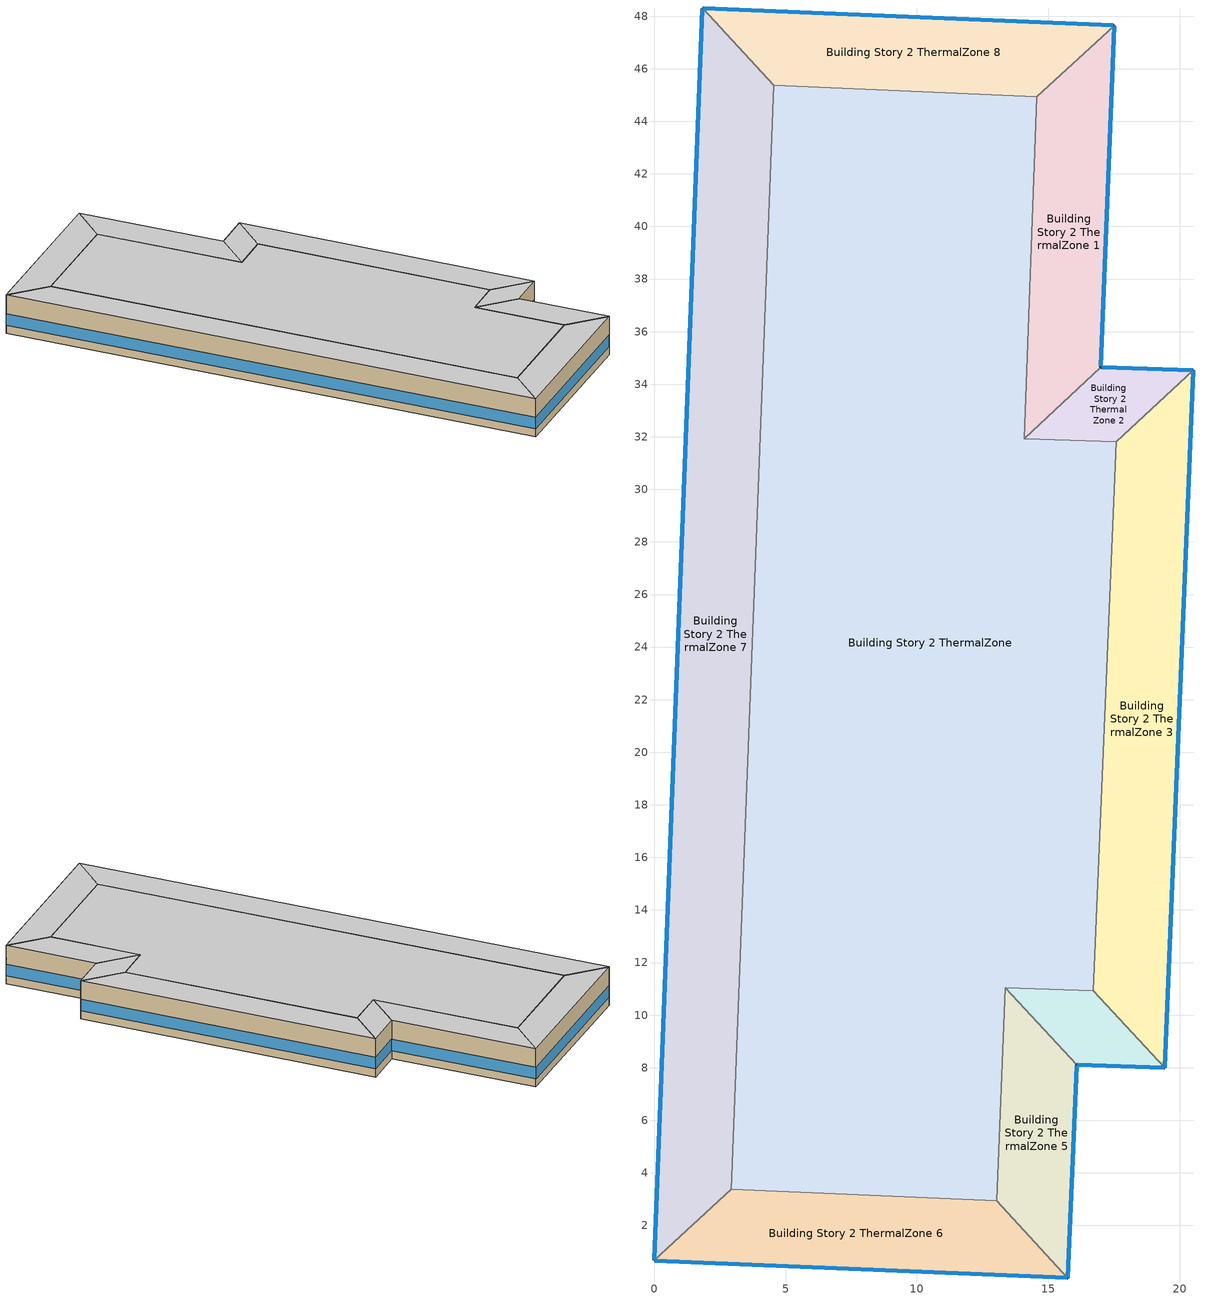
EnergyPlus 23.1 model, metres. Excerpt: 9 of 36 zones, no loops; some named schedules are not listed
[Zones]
Building Story 2 ThermalZone
 floor adiabatic (Typical Interior Ceiling): 14.56,44.93 14.07,31.92 17.59,31.82 16.71,10.93 13.36,11.04 13.03,2.94 2.94,3.38 4.55,45.37 z3.6
 wall adiabatic (Typical Interior Wall): 14.07,31.92 14.56,44.93 4.55,45.37 2.94,3.38 13.03,2.94 13.36,11.04 16.71,10.93 17.59,31.82 14.07,31.92 z3.6:7.2
 ceiling adiabatic (Typical Interior Floor): 4.55,45.37 2.94,3.38 13.03,2.94 13.36,11.04 16.71,10.93 17.59,31.82 14.07,31.92 14.56,44.93 z7.2
Building Story 2 ThermalZone 1
 floor adiabatic (Typical Interior Ceiling): 17.5,47.64 17,34.65 14.07,31.92 14.56,44.93 z3.6
 wall outside (Typical Insulated Steel Framed Exterior Wall R-20.41): 17,34.65 17.5,47.64 z3.6:7.2
 wall adiabatic (Typical Interior Wall): 17.5,47.64 14.56,44.93 14.07,31.92 17,34.65 z3.6:7.2
 window (U 0.48 SHGC 0.40 Dbl Ref-D Clr 6mm/13mm): 17,34.68 17.5,47.62 z4.36:5.45
 ceiling adiabatic (Typical Interior Floor): 14.56,44.93 14.07,31.92 17,34.65 17.5,47.64 z7.2
Building Story 2 ThermalZone 2
 floor adiabatic (Typical Interior Ceiling): 17,34.65 20.52,34.54 17.59,31.82 14.07,31.92 z3.6
 wall outside (Typical Insulated Steel Framed Exterior Wall R-20.41): 20.52,34.54 17,34.65 z3.6:7.2
 wall adiabatic (Typical Interior Wall): 17,34.65 14.07,31.92 17.59,31.82 20.52,34.54 z3.6:7.2
 window (U 0.48 SHGC 0.40 Dbl Ref-D Clr 6mm/13mm): 20.49,34.54 17.02,34.65 z4.36:5.46
 ceiling adiabatic (Typical Interior Floor): 14.07,31.92 17.59,31.82 20.52,34.54 17,34.65 z7.2
Building Story 2 ThermalZone 3
 floor adiabatic (Typical Interior Ceiling): 20.52,34.54 19.43,8 16.71,10.93 17.59,31.82 z3.6
 wall outside (Typical Insulated Steel Framed Exterior Wall R-20.41): 19.43,8 20.52,34.54 z3.6:7.2
 wall adiabatic (Typical Interior Wall): 20.52,34.54 17.59,31.82 16.71,10.93 19.43,8 z3.6:7.2
 window (U 0.48 SHGC 0.40 Dbl Ref-D Clr 6mm/13mm): 19.43,8.02 20.51,34.51 z4.36:5.44
 ceiling adiabatic (Typical Interior Floor): 17.59,31.82 16.71,10.93 19.43,8 20.52,34.54 z7.2
Building Story 2 ThermalZone 4
 floor adiabatic (Typical Interior Ceiling): 19.43,8 16.08,8.11 13.36,11.04 16.71,10.93 z3.6
 wall outside (Typical Insulated Steel Framed Exterior Wall R-20.41): 16.08,8.11 19.43,8 z3.6:7.2
 wall adiabatic (Typical Interior Wall): 19.43,8 16.71,10.93 13.36,11.04 16.08,8.11 z3.6:7.2
 window (U 0.48 SHGC 0.40 Dbl Ref-D Clr 6mm/13mm): 16.1,8.11 19.4,8 z4.36:5.46
 ceiling adiabatic (Typical Interior Floor): 16.71,10.93 13.36,11.04 16.08,8.11 19.43,8 z7.2
Building Story 2 ThermalZone 5
 floor adiabatic (Typical Interior Ceiling): 16.08,8.11 15.74,0 13.03,2.94 13.36,11.04 z3.6
 wall outside (Typical Insulated Steel Framed Exterior Wall R-20.41): 15.74,0 16.08,8.11 z3.6:7.2
 wall adiabatic (Typical Interior Wall): 16.08,8.11 13.36,11.04 13.03,2.94 15.74,0 z3.6:7.2
 window (U 0.48 SHGC 0.40 Dbl Ref-D Clr 6mm/13mm): 15.74,0.03 16.08,8.08 z4.36:5.45
 ceiling adiabatic (Typical Interior Floor): 13.36,11.04 13.03,2.94 15.74,0 16.08,8.11 z7.2
Building Story 2 ThermalZone 6
 floor adiabatic (Typical Interior Ceiling): 15.74,0 0,0.67 2.94,3.38 13.03,2.94 z3.6
 wall outside (Typical Insulated Steel Framed Exterior Wall R-20.41): 0,0.67 15.74,0 z3.6:7.2
 wall adiabatic (Typical Interior Wall): 15.74,0 13.03,2.94 2.94,3.38 0,0.67 z3.6:7.2
 window (U 0.48 SHGC 0.40 Dbl Ref-D Clr 6mm/13mm): 0.03,0.67 15.72,0 z4.36:5.45
 ceiling adiabatic (Typical Interior Ceiling): 13.03,2.94 2.94,3.38 0,0.67 15.74,0 z7.2
Building Story 2 ThermalZone 7
 floor adiabatic (Typical Interior Floor): 0,0.67 1.84,48.31 4.55,45.37 2.94,3.38 z3.6
 wall outside (Typical Insulated Steel Framed Exterior Wall R-20.41): 1.84,48.31 0,0.67 z3.6:7.2
 wall adiabatic (Typical Interior Wall): 0,0.67 2.94,3.38 4.55,45.37 1.84,48.31 z3.6:7.2
 window (U 0.48 SHGC 0.40 Dbl Ref-D Clr 6mm/13mm): 1.84,48.29 0,0.69 z4.36:5.44
 ceiling adiabatic (Typical Interior Ceiling): 2.94,3.38 4.55,45.37 1.84,48.31 0,0.67 z7.2
Building Story 2 ThermalZone 8
 floor adiabatic (Typical Interior Floor): 1.84,48.31 17.5,47.64 14.56,44.93 4.55,45.37 z3.6
 wall outside (Typical Insulated Steel Framed Exterior Wall R-20.41): 17.5,47.64 1.84,48.31 z3.6:7.2
 wall adiabatic (Typical Interior Wall): 1.84,48.31 4.55,45.37 14.56,44.93 17.5,47.64 z3.6:7.2
 window (U 0.48 SHGC 0.40 Dbl Ref-D Clr 6mm/13mm): 17.48,47.65 1.87,48.31 z4.36:5.45
 ceiling adiabatic (Typical Interior Ceiling): 4.55,45.37 14.56,44.93 17.5,47.64 1.84,48.31 z7.2
[Building]
bld_35: Terrain=City
[Site:Location]
Laramie General Brees Field_WY_USA: Latitude {deg}=41.3121; Longitude {deg}=-105.584; Time Zone {hr}=-7; Elevation {m}=2215
[Site:GroundTemperature:FCfactorMethod]
8.6, 2.8, -4.1, -8.8, -2.2, 0.3, 6.7, 10.1, 16.5, 20.6, 19.2, 14.7
[Site:WaterMainsTemperature]
Calculation Method=Correlation; Annual Average Outdoor Air Temperature {C}=8.96667; Maximum Difference In Monthly Average Outdoor Air Temperatures {deltaC}=26.2
[SizingPeriod:DesignDay] Day of Month=21; Dry-Bulb Temperature Range Modifier Type=DefaultMultipliers; Humidity Condition Type=Wetbulb; Barometric Pressure {Pa}=98769; Rain Indicator=No; Snow Indicator=No; Daylight Saving Time Indicator=No; Begin Environment Reset Mode=FullResetAtBeginEnvironment
Name | Month | Day Type | Maximum Dry-Bulb Temperature {C} | Daily Dry-Bulb Temperature Range {deltaC} | Wetbulb or DewPoint at Maximum Dry-Bulb {C} | Wind Speed {m/s} | Wind Direction {deg} | Solar Model Indicator | ASHRAE Clear Sky Optical Depth for Beam Irradiance (taub) | ASHRAE Clear Sky Optical Depth for Diffuse Irradiance (taud) | Sky Clearness
Buffalo Niagara Intl Ap Ann Clg .4% Condns DB=>MWB 1 | 7 | SummerDesignDay | 30.3 | 9.3 | 21.8 | 5.7 | 240 | ASHRAETau | 0.462 | 2.001
Buffalo Niagara Intl Ap Ann Clg .4% Condns WB=>MDB 1 | 7 | SummerDesignDay | 27.8 | 9.3 | 23.8 | 5.7 | 240 | ASHRAETau | 0.462 | 2.001
Buffalo Niagara Intl Ap Ann Htg 99.6% Condns DB 1 | 1 | WinterDesignDay | -16.3 | 0 | -16.3 | 5.1 | 270 | ASHRAEClearSky |  |  | 0
[Material] Thermal Absorptance=0.9; Solar Absorptance=0.7
Name | Roughness | Thickness {m} | Conductivity {W/m-K} | Density {kg/m3} | Specific Heat {J/kg-K} | Visible Absorptance
100mm Normalweight concrete floor | MediumRough | 0.1016 | 2.31045 | 2322 | 832.557 | 0.7
25mm Stucco | Smooth | 0.0254 | 0.72 | 1856 | 840 | 0.7
5/8 in. Gypsum Board | MediumSmooth | 0.0159 | 0.16 | 800 | 1090 | 0.7
G01 13mm gypsum board | Smooth | 0.0127 | 0.160031 | 800.001 | 1090.73 | 0.5
Std Wood 6inch 1; Std Wood 6inch 2 | MediumSmooth | 0.15 | 0.12 | 540 | 1210 | 0.7
[Material:NoMass] Roughness=Smooth; Thermal Absorptance=0.9; Solar Absorptance=0.7
Name | Thermal Resistance {m2-K/W} | Visible Absorptance
CP02 CARPET PAD | 0.21648 | 0.8
Typical Insulation R-18.23 | 3.21036 | 0.7
[WindowMaterial:Gas]
AIR 13MM: Gas Type=Air; Thickness {m}=0.0127
[WindowMaterial:Glazing] Optical Data Type=SpectralAverage; Thickness {m}=0.006; Infrared Transmittance at Normal Incidence=0; Front Side Infrared Hemispherical Emissivity=0.84; Conductivity {W/m-K}=0.9; Dirt Correction Factor for Solar and Visible Transmittance=1; Solar Diffusing=No
Name | Solar Transmittance at Normal Incidence | Front Side Solar Reflectance at Normal Incidence | Back Side Solar Reflectance at Normal Incidence | Visible Transmittance at Normal Incidence | Front Side Visible Reflectance at Normal Incidence | Back Side Visible Reflectance at Normal Incidence | Back Side Infrared Hemispherical Emissivity
CLEAR 6MM | 0.775 | 0.071 | 0.071 | 0.881 | 0.08 | 0.08 | 0.84
REF D CLEAR 6MM | 0.429 | 0.308 | 0.379 | 0.334 | 0.453 | 0.505 | 0.82
[Construction]
InteriorFurnishings 1: Std Wood 6inch 1
InteriorFurnishings 2: Std Wood 6inch 2
Typical Insulated Steel Framed Exterior Wall R-20.41: 25mm Stucco, 5/8 in. Gypsum Board, Typical Insulation R-18.23, 5/8 in. Gypsum Board
Typical Interior Ceiling: CP02 CARPET PAD, 100mm Normalweight concrete floor
Typical Interior Floor: 100mm Normalweight concrete floor, CP02 CARPET PAD
Typical Interior Wall: G01 13mm gypsum board, G01 13mm gypsum board
U 0.48 SHGC 0.40 Dbl Ref-D Clr 6mm/13mm: REF D CLEAR 6MM, AIR 13MM, CLEAR 6MM
[Zone] Multiplier=1; Part of Total Floor Area=Yes
Building Story 2 ThermalZone; Building Story 2 ThermalZone 1; Building Story 2 ThermalZone 2; Building Story 2 ThermalZone 3; Building Story 2 ThermalZone 4; Building Story 2 ThermalZone 5; Building Story 2 ThermalZone 6; Building Story 2 ThermalZone 7; Building Story 2 ThermalZone 8
[Space] Space Type=Story Mid Blended Space Type
Name | Zone
Building Story 2 Space | Building Story 2 ThermalZone
Building Story 2 Space 1 | Building Story 2 ThermalZone 1
Building Story 2 Space 2 | Building Story 2 ThermalZone 2
Building Story 2 Space 3 | Building Story 2 ThermalZone 3
Building Story 2 Space 4 | Building Story 2 ThermalZone 4
Building Story 2 Space 5 | Building Story 2 ThermalZone 5
Building Story 2 Space 6 | Building Story 2 ThermalZone 6
Building Story 2 Space 7 | Building Story 2 ThermalZone 7
Building Story 2 Space 8 | Building Story 2 ThermalZone 8
[SpaceList]
Story Mid Blended Space Type: Building Story 2 Space 3, Building Story 2 Space, Building Story 2 Space 1, Building Story 2 Space 2, Building Story 2 Space 4, Building Story 2 Space 5, Building Story 2 Space 6, Building Story 2 Space 7, Building Story 2 Space 8
[InternalMass]
Name | Construction | Zone or ZoneList | Space or SpaceList | Surface Area {m2}
Building Story 2 Space 3 SecondarySchool Classroom A  - Story Mid Mass; Building Story 2 Space 3 SecondarySchool Classroom C  - Story Mid Mass | InteriorFurnishings 1 | Building Story 2 ThermalZone 3 | Building Story 2 Space 3 | 26.5118
Building Story 2 Space SecondarySchool Classroom A  - Story Mid Mass; Building Story 2 Space SecondarySchool Classroom C  - Story Mid Mass | InteriorFurnishings 1 | Building Story 2 ThermalZone | Building Story 2 Space | 195.399
Building Story 2 Space 1 SecondarySchool Classroom A  - Story Mid Mass; Building Story 2 Space 1 SecondarySchool Classroom C  - Story Mid Mass | InteriorFurnishings 1 | Building Story 2 ThermalZone 1 | Building Story 2 Space 1 | 14.5359
Building Story 2 Space 2 SecondarySchool Classroom A  - Story Mid Mass; Building Story 2 Space 2 SecondarySchool Classroom C  - Story Mid Mass | InteriorFurnishings 1 | Building Story 2 ThermalZone 2 | Building Story 2 Space 2 | 3.91181
Building Story 2 Space 4 SecondarySchool Classroom A  - Story Mid Mass; Building Story 2 Space 4 SecondarySchool Classroom C  - Story Mid Mass | InteriorFurnishings 1 | Building Story 2 ThermalZone 4 | Building Story 2 Space 4 | 3.7592
Building Story 2 Space 5 SecondarySchool Classroom A  - Story Mid Mass; Building Story 2 Space 5 SecondarySchool Classroom C  - Story Mid Mass | InteriorFurnishings 1 | Building Story 2 ThermalZone 5 | Building Story 2 Space 5 | 9.06851
Building Story 2 Space 6 SecondarySchool Classroom A  - Story Mid Mass; Building Story 2 Space 6 SecondarySchool Classroom C  - Story Mid Mass | InteriorFurnishings 1 | Building Story 2 ThermalZone 6 | Building Story 2 Space 6 | 14.4575
Building Story 2 Space 7 SecondarySchool Classroom A  - Story Mid Mass; Building Story 2 Space 7 SecondarySchool Classroom C  - Story Mid Mass | InteriorFurnishings 1 | Building Story 2 ThermalZone 7 | Building Story 2 Space 7 | 50.1141
Building Story 2 Space 8 SecondarySchool Classroom A  - Story Mid Mass; Building Story 2 Space 8 SecondarySchool Classroom C  - Story Mid Mass | InteriorFurnishings 1 | Building Story 2 ThermalZone 8 | Building Story 2 Space 8 | 14.3523
Building Story 2 Space 3 SecondarySchool Classroom A end_a - Story Mid Mass; Building Story 2 Space 3 SecondarySchool Classroom C end_a - Story Mid Mass | InteriorFurnishings 1 | Building Story 2 ThermalZone 3 | Building Story 2 Space 3 | 5.06683
Building Story 2 Space SecondarySchool Classroom A end_a - Story Mid Mass; Building Story 2 Space SecondarySchool Classroom C end_a - Story Mid Mass | InteriorFurnishings 1 | Building Story 2 ThermalZone | Building Story 2 Space | 37.3438
Building Story 2 Space 1 SecondarySchool Classroom A end_a - Story Mid Mass; Building Story 2 Space 1 SecondarySchool Classroom C end_a - Story Mid Mass | InteriorFurnishings 1 | Building Story 2 ThermalZone 1 | Building Story 2 Space 1 | 2.77805
Building Story 2 Space 2 SecondarySchool Classroom A end_a - Story Mid Mass; Building Story 2 Space 2 SecondarySchool Classroom C end_a - Story Mid Mass | InteriorFurnishings 1 | Building Story 2 ThermalZone 2 | Building Story 2 Space 2 | 0.74761
Building Story 2 Space 4 SecondarySchool Classroom A end_a - Story Mid Mass; Building Story 2 Space 4 SecondarySchool Classroom C end_a - Story Mid Mass | InteriorFurnishings 1 | Building Story 2 ThermalZone 4 | Building Story 2 Space 4 | 0.718444
Building Story 2 Space 5 SecondarySchool Classroom A end_a - Story Mid Mass; Building Story 2 Space 5 SecondarySchool Classroom C end_a - Story Mid Mass | InteriorFurnishings 1 | Building Story 2 ThermalZone 5 | Building Story 2 Space 5 | 1.73314
Building Story 2 Space 6 SecondarySchool Classroom A end_a - Story Mid Mass; Building Story 2 Space 6 SecondarySchool Classroom C end_a - Story Mid Mass | InteriorFurnishings 1 | Building Story 2 ThermalZone 6 | Building Story 2 Space 6 | 2.76307
Building Story 2 Space 7 SecondarySchool Classroom A end_a - Story Mid Mass; Building Story 2 Space 7 SecondarySchool Classroom C end_a - Story Mid Mass | InteriorFurnishings 1 | Building Story 2 ThermalZone 7 | Building Story 2 Space 7 | 9.57761
Building Story 2 Space 8 SecondarySchool Classroom A end_a - Story Mid Mass; Building Story 2 Space 8 SecondarySchool Classroom C end_a - Story Mid Mass | InteriorFurnishings 1 | Building Story 2 ThermalZone 8 | Building Story 2 Space 8 | 2.74295
Building Story 2 Space 3 SecondarySchool Corridor B  - Story Mid Mass | InteriorFurnishings 1 | Building Story 2 ThermalZone 3 | Building Story 2 Space 3 | 37.3833
Building Story 2 Space SecondarySchool Corridor B  - Story Mid Mass | InteriorFurnishings 1 | Building Story 2 ThermalZone | Building Story 2 Space | 275.524
Building Story 2 Space 1 SecondarySchool Corridor B  - Story Mid Mass | InteriorFurnishings 1 | Building Story 2 ThermalZone 1 | Building Story 2 Space 1 | 20.4966
Building Story 2 Space 2 SecondarySchool Corridor B  - Story Mid Mass | InteriorFurnishings 1 | Building Story 2 ThermalZone 2 | Building Story 2 Space 2 | 5.5159
Building Story 2 Space 4 SecondarySchool Corridor B  - Story Mid Mass | InteriorFurnishings 1 | Building Story 2 ThermalZone 4 | Building Story 2 Space 4 | 5.30071
Building Story 2 Space 5 SecondarySchool Corridor B  - Story Mid Mass | InteriorFurnishings 1 | Building Story 2 ThermalZone 5 | Building Story 2 Space 5 | 12.7872
Building Story 2 Space 6 SecondarySchool Corridor B  - Story Mid Mass | InteriorFurnishings 1 | Building Story 2 ThermalZone 6 | Building Story 2 Space 6 | 20.386
Building Story 2 Space 7 SecondarySchool Corridor B  - Story Mid Mass | InteriorFurnishings 1 | Building Story 2 ThermalZone 7 | Building Story 2 Space 7 | 70.664
Building Story 2 Space 8 SecondarySchool Corridor B  - Story Mid Mass | InteriorFurnishings 1 | Building Story 2 ThermalZone 8 | Building Story 2 Space 8 | 20.2376
Building Story 2 Space 3 SecondarySchool Corridor B end_a - Story Mid Mass | InteriorFurnishings 1 | Building Story 2 ThermalZone 3 | Building Story 2 Space 3 | 7.14455
Building Story 2 Space SecondarySchool Corridor B end_a - Story Mid Mass | InteriorFurnishings 1 | Building Story 2 ThermalZone | Building Story 2 Space | 52.6571
Building Story 2 Space 1 SecondarySchool Corridor B end_a - Story Mid Mass | InteriorFurnishings 1 | Building Story 2 ThermalZone 1 | Building Story 2 Space 1 | 3.91722
Building Story 2 Space 2 SecondarySchool Corridor B end_a - Story Mid Mass | InteriorFurnishings 1 | Building Story 2 ThermalZone 2 | Building Story 2 Space 2 | 1.05418
Building Story 2 Space 4 SecondarySchool Corridor B end_a - Story Mid Mass | InteriorFurnishings 1 | Building Story 2 ThermalZone 4 | Building Story 2 Space 4 | 1.01305
Building Story 2 Space 5 SecondarySchool Corridor B end_a - Story Mid Mass | InteriorFurnishings 1 | Building Story 2 ThermalZone 5 | Building Story 2 Space 5 | 2.44383
Building Story 2 Space 6 SecondarySchool Corridor B end_a - Story Mid Mass | InteriorFurnishings 1 | Building Story 2 ThermalZone 6 | Building Story 2 Space 6 | 3.8961
Building Story 2 Space 7 SecondarySchool Corridor B end_a - Story Mid Mass | InteriorFurnishings 1 | Building Story 2 ThermalZone 7 | Building Story 2 Space 7 | 13.505
Building Story 2 Space 8 SecondarySchool Corridor B end_a - Story Mid Mass | InteriorFurnishings 1 | Building Story 2 ThermalZone 8 | Building Story 2 Space 8 | 3.86774
Building Story 2 Space 3 SecondarySchool Gym A  - Story Mid Mass; Building Story 2 Space 3 SecondarySchool Gym C  - Story Mid Mass | InteriorFurnishings 1 | Building Story 2 ThermalZone 3 | Building Story 2 Space 3 | 1.78692
Building Story 2 Space SecondarySchool Gym A  - Story Mid Mass; Building Story 2 Space SecondarySchool Gym C  - Story Mid Mass | InteriorFurnishings 1 | Building Story 2 ThermalZone | Building Story 2 Space | 13.17
Building Story 2 Space 1 SecondarySchool Gym A  - Story Mid Mass; Building Story 2 Space 1 SecondarySchool Gym C  - Story Mid Mass | InteriorFurnishings 1 | Building Story 2 ThermalZone 1 | Building Story 2 Space 1 | 0.979733
Building Story 2 Space 2 SecondarySchool Gym A  - Story Mid Mass; Building Story 2 Space 2 SecondarySchool Gym C  - Story Mid Mass | InteriorFurnishings 1 | Building Story 2 ThermalZone 2 | Building Story 2 Space 2 | 0.263659
Building Story 2 Space 4 SecondarySchool Gym A  - Story Mid Mass; Building Story 2 Space 4 SecondarySchool Gym C  - Story Mid Mass | InteriorFurnishings 1 | Building Story 2 ThermalZone 4 | Building Story 2 Space 4 | 0.253373
Building Story 2 Space 5 SecondarySchool Gym A  - Story Mid Mass; Building Story 2 Space 5 SecondarySchool Gym C  - Story Mid Mass | InteriorFurnishings 1 | Building Story 2 ThermalZone 5 | Building Story 2 Space 5 | 0.611225
Building Story 2 Space 6 SecondarySchool Gym A  - Story Mid Mass; Building Story 2 Space 6 SecondarySchool Gym C  - Story Mid Mass | InteriorFurnishings 1 | Building Story 2 ThermalZone 6 | Building Story 2 Space 6 | 0.974449
Building Story 2 Space 7 SecondarySchool Gym A  - Story Mid Mass; Building Story 2 Space 7 SecondarySchool Gym C  - Story Mid Mass | InteriorFurnishings 1 | Building Story 2 ThermalZone 7 | Building Story 2 Space 7 | 3.37773
Building Story 2 Space 8 SecondarySchool Gym A  - Story Mid Mass; Building Story 2 Space 8 SecondarySchool Gym C  - Story Mid Mass | InteriorFurnishings 1 | Building Story 2 ThermalZone 8 | Building Story 2 Space 8 | 0.967356
Building Story 2 Space 3 SecondarySchool Gym A end_b - Story Mid Mass; Building Story 2 Space 3 SecondarySchool Gym C end_b - Story Mid Mass | InteriorFurnishings 1 | Building Story 2 ThermalZone 3 | Building Story 2 Space 3 | 3.33642
Building Story 2 Space SecondarySchool Gym A end_b - Story Mid Mass; Building Story 2 Space SecondarySchool Gym C end_b - Story Mid Mass | InteriorFurnishings 1 | Building Story 2 ThermalZone | Building Story 2 Space | 24.5902
Building Story 2 Space 1 SecondarySchool Gym A end_b - Story Mid Mass; Building Story 2 Space 1 SecondarySchool Gym C end_b - Story Mid Mass | InteriorFurnishings 1 | Building Story 2 ThermalZone 1 | Building Story 2 Space 1 | 1.8293
Building Story 2 Space 2 SecondarySchool Gym A end_b - Story Mid Mass; Building Story 2 Space 2 SecondarySchool Gym C end_b - Story Mid Mass | InteriorFurnishings 1 | Building Story 2 ThermalZone 2 | Building Story 2 Space 2 | 0.492288
Building Story 2 Space 4 SecondarySchool Gym A end_b - Story Mid Mass; Building Story 2 Space 4 SecondarySchool Gym C end_b - Story Mid Mass | InteriorFurnishings 1 | Building Story 2 ThermalZone 4 | Building Story 2 Space 4 | 0.473082
Building Story 2 Space 5 SecondarySchool Gym A end_b - Story Mid Mass; Building Story 2 Space 5 SecondarySchool Gym C end_b - Story Mid Mass | InteriorFurnishings 1 | Building Story 2 ThermalZone 5 | Building Story 2 Space 5 | 1.14124
Building Story 2 Space 6 SecondarySchool Gym A end_b - Story Mid Mass; Building Story 2 Space 6 SecondarySchool Gym C end_b - Story Mid Mass | InteriorFurnishings 1 | Building Story 2 ThermalZone 6 | Building Story 2 Space 6 | 1.81943
Building Story 2 Space 7 SecondarySchool Gym A end_b - Story Mid Mass; Building Story 2 Space 7 SecondarySchool Gym C end_b - Story Mid Mass | InteriorFurnishings 1 | Building Story 2 ThermalZone 7 | Building Story 2 Space 7 | 6.30669
Building Story 2 Space 8 SecondarySchool Gym A end_b - Story Mid Mass; Building Story 2 Space 8 SecondarySchool Gym C end_b - Story Mid Mass | InteriorFurnishings 1 | Building Story 2 ThermalZone 8 | Building Story 2 Space 8 | 1.80619
Building Story 2 Space 3 SecondarySchool Gym B  - Story Mid Mass | InteriorFurnishings 1 | Building Story 2 ThermalZone 3 | Building Story 2 Space 3 | 5.68002
Building Story 2 Space SecondarySchool Gym B  - Story Mid Mass | InteriorFurnishings 1 | Building Story 2 ThermalZone | Building Story 2 Space | 41.8631
Building Story 2 Space 1 SecondarySchool Gym B  - Story Mid Mass | InteriorFurnishings 1 | Building Story 2 ThermalZone 1 | Building Story 2 Space 1 | 3.11425
Building Story 2 Space 2 SecondarySchool Gym B  - Story Mid Mass | InteriorFurnishings 1 | Building Story 2 ThermalZone 2 | Building Story 2 Space 2 | 0.838085
Building Story 2 Space 4 SecondarySchool Gym B  - Story Mid Mass | InteriorFurnishings 1 | Building Story 2 ThermalZone 4 | Building Story 2 Space 4 | 0.805389
Building Story 2 Space 5 SecondarySchool Gym B  - Story Mid Mass | InteriorFurnishings 1 | Building Story 2 ThermalZone 5 | Building Story 2 Space 5 | 1.94288
Building Story 2 Space 6 SecondarySchool Gym B  - Story Mid Mass | InteriorFurnishings 1 | Building Story 2 ThermalZone 6 | Building Story 2 Space 6 | 3.09745
Building Story 2 Space 7 SecondarySchool Gym B  - Story Mid Mass | InteriorFurnishings 1 | Building Story 2 ThermalZone 7 | Building Story 2 Space 7 | 10.7367
Building Story 2 Space 8 SecondarySchool Gym B  - Story Mid Mass | InteriorFurnishings 1 | Building Story 2 ThermalZone 8 | Building Story 2 Space 8 | 3.07491
Building Story 2 Space 3 SecondarySchool Gym B end_b - Story Mid Mass | InteriorFurnishings 1 | Building Story 2 ThermalZone 3 | Building Story 2 Space 3 | 10.6054
Building Story 2 Space SecondarySchool Gym B end_b - Story Mid Mass | InteriorFurnishings 1 | Building Story 2 ThermalZone | Building Story 2 Space | 78.1642
Building Story 2 Space 1 SecondarySchool Gym B end_b - Story Mid Mass | InteriorFurnishings 1 | Building Story 2 ThermalZone 1 | Building Story 2 Space 1 | 5.81473
Building Story 2 Space 2 SecondarySchool Gym B end_b - Story Mid Mass | InteriorFurnishings 1 | Building Story 2 ThermalZone 2 | Building Story 2 Space 2 | 1.56482
Building Story 2 Space 4 SecondarySchool Gym B end_b - Story Mid Mass | InteriorFurnishings 1 | Building Story 2 ThermalZone 4 | Building Story 2 Space 4 | 1.50377
Building Story 2 Space 5 SecondarySchool Gym B end_b - Story Mid Mass | InteriorFurnishings 1 | Building Story 2 ThermalZone 5 | Building Story 2 Space 5 | 3.62763
Building Story 2 Space 6 SecondarySchool Gym B end_b - Story Mid Mass | InteriorFurnishings 1 | Building Story 2 ThermalZone 6 | Building Story 2 Space 6 | 5.78337
Building Story 2 Space 7 SecondarySchool Gym B end_b - Story Mid Mass | InteriorFurnishings 1 | Building Story 2 ThermalZone 7 | Building Story 2 Space 7 | 20.0469
Building Story 2 Space 8 SecondarySchool Gym B end_b - Story Mid Mass | InteriorFurnishings 1 | Building Story 2 ThermalZone 8 | Building Story 2 Space 8 | 5.74127
Building Story 2 Space Mass | InteriorFurnishings 2 | Building Story 2 ThermalZone | Building Story 2 Space | 989.214
Building Story 2 Space 1 Mass | InteriorFurnishings 2 | Building Story 2 ThermalZone 1 | Building Story 2 Space 1 | 73.5888
Building Story 2 Space 2 Mass | InteriorFurnishings 2 | Building Story 2 ThermalZone 2 | Building Story 2 Space 2 | 19.8037
Building Story 2 Space 3 Mass | InteriorFurnishings 2 | Building Story 2 ThermalZone 3 | Building Story 2 Space 3 | 134.217
Building Story 2 Space 4 Mass | InteriorFurnishings 2 | Building Story 2 ThermalZone 4 | Building Story 2 Space 4 | 19.0311
Building Story 2 Space 5 Mass | InteriorFurnishings 2 | Building Story 2 ThermalZone 5 | Building Story 2 Space 5 | 45.9097
Building Story 2 Space 6 Mass | InteriorFurnishings 2 | Building Story 2 ThermalZone 6 | Building Story 2 Space 6 | 73.1919
Building Story 2 Space 7 Mass | InteriorFurnishings 2 | Building Story 2 ThermalZone 7 | Building Story 2 Space 7 | 253.705
Building Story 2 Space 8 Mass | InteriorFurnishings 2 | Building Story 2 ThermalZone 8 | Building Story 2 Space 8 | 72.6592
[Lights] Zone or ZoneList or Space or SpaceList=Story Mid Blended Space Type; Design Level Calculation Method=Watts/Area; Return Air Fraction=0; Fraction Radiant=0.37; Fraction Visible=0.2; Fraction Replaceable=1
Name | Schedule | Watts per Zone Floor Area {W/m2}
SecondarySchool Classroom Lights 1 | SchoolSecondary BLDG_LIGHT_CLASSROOM_SCH_2013 | 6.28069
SecondarySchool Corridor Lights 1 | SchoolSecondary BLDG_LIGHT_CORRIDOR_SCH_2013 | 2.35688
SecondarySchool Gym Lights 2 | SchoolSecondary BLDG_LIGHT_GYM_SCH_2013 | 1.53202
[People] Zone or ZoneList or Space or SpaceList=Story Mid Blended Space Type; Number of People Calculation Method=People/Area; Fraction Radiant=0.3; Activity Level Schedule=SchoolSecondary ACTIVITY_SCH; Enable ASHRAE 55 Comfort Warnings=Yes; Mean Radiant Temperature Calculation Type=ZoneAveraged; Work Efficiency Schedule=Work Efficiency Schedule; Clothing Insulation Schedule=Clothing Schedule; Air Velocity Schedule=Air Velocity Schedule; Thermal Comfort Model 1 Type=Fanger
Name | Number of People Schedule | People per Floor Area {person/m2}
SecondarySchool Classroom People 1 | SchoolSecondary BLDG_OCC_SCH | 0.177277
SecondarySchool Gym People 2 | SchoolSecondary BLDG_OCC_SCH_Gym | 0.0638343
[ElectricEquipment] Zone or ZoneList or Space or SpaceList=Story Mid Blended Space Type; Schedule=SchoolSecondary BLDG_EQUIP_SCH_2013; Design Level Calculation Method=Watts/Area; Fraction Latent=0; Fraction Radiant=0.5; Fraction Lost=0
Name | Watts per Zone Floor Area {W/m2}
SecondarySchool Classroom Elec Equip 1 | 4.70545
SecondarySchool Corridor Elec Equip 1 | 1.32128
SecondarySchool Gym Elec Equip 2 | 0.978793
[ZoneInfiltration:DesignFlowRate] Zone or ZoneList or Space or SpaceList=Story Mid Blended Space Type; Schedule=Always On Discrete; Design Flow Rate Calculation Method=Flow/ExteriorArea; Constant Term Coefficient=0; Temperature Term Coefficient=0; Velocity Term Coefficient=0.224; Velocity Squared Term Coefficient=0
Name | Flow Rate per Exterior Surface Area {m3/s-m2}
SecondarySchool Classroom A  - Story Mid Infiltration; SecondarySchool Classroom C  - Story Mid Infiltration | 0.000115097
SecondarySchool Classroom A end_a - Story Mid Infiltration; SecondarySchool Classroom C end_a - Story Mid Infiltration | 5.54024e-05
SecondarySchool Corridor B end_a - Story Mid Infiltration | 4.71038e-05
SecondarySchool Gym A  - Story Mid Infiltration; SecondarySchool Gym C  - Story Mid Infiltration | 1.17811e-05
SecondarySchool Gym A end_b - Story Mid Infiltration; SecondarySchool Gym C end_b - Story Mid Infiltration | 4.39938e-05
SecondarySchool Gym B end_b - Story Mid Infiltration | 6.99209e-05
[Daylighting:Controls] Lighting Control Type=Stepped; Minimum Input Power Fraction for Continuous or ContinuousOff Dimming Control=0.3; Minimum Light Output Fraction for Continuous or ContinuousOff Dimming Control=0.2; Number of Stepped Control Steps=3; Probability Lighting will be Reset When Needed in Manual Stepped Control=1; Glare Calculation Azimuth Angle of View Direction Clockwise from Zone y-Axis {deg}=-0; Maximum Allowable Discomfort Glare Index=22; Illuminance Setpoint at Reference Point 1 {lux}=215; Illuminance Setpoint at Reference Point 2 {lux}=215
Name | Zone or Space | Glare Calculation Daylighting Reference Point | Daylighting Reference Point 1 | Fraction of Lights Controlled by Reference Point 1 | Daylighting Reference Point 2 | Fraction of Lights Controlled by Reference Point 2
Building Story 2 ThermalZone 1 DaylightingControls | Building Story 2 ThermalZone 1 | Building Story 2 Space 1 Daylt Sensor 1 | Building Story 2 Space 1 Daylt Sensor 1 | 0.641 | Building Story 2 Space 1 Daylt Sensor 2 | 0.309
Building Story 2 ThermalZone 3 DaylightingControls | Building Story 2 ThermalZone 3 | Building Story 2 Space 3 Daylt Sensor 1 | Building Story 2 Space 3 Daylt Sensor 1 | 0.679 | Building Story 2 Space 3 Daylt Sensor 2 | 0.32
Building Story 2 ThermalZone 6 DaylightingControls | Building Story 2 ThermalZone 6 | Building Story 2 Space 6 Daylt Sensor 1 | Building Story 2 Space 6 Daylt Sensor 1 | 0.702 | Building Story 2 Space 6 Daylt Sensor 2 | 0.297
Building Story 2 ThermalZone 7 DaylightingControls | Building Story 2 ThermalZone 7 | Building Story 2 Space 7 Daylt Sensor 1 | Building Story 2 Space 7 Daylt Sensor 1 | 0.666 | Building Story 2 Space 7 Daylt Sensor 2 | 0.333
Building Story 2 ThermalZone 8 DaylightingControls | Building Story 2 ThermalZone 8 | Building Story 2 Space 8 Daylt Sensor 1 | Building Story 2 Space 8 Daylt Sensor 1 | 0.702 | Building Story 2 Space 8 Daylt Sensor 2 | 0.297
[Exterior:Lights] Control Option=AstronomicalClock
Name | Schedule | Design Level {W}
Building Facades | Schedule Ruleset 1 | 582.6
Main Entries | Schedule Ruleset 2 | 240
Other Doors | Schedule Ruleset 2 | 164.371
Parking Areas and Drives | Schedule Ruleset 2 | 3458.07
[Schedule:Week:Daily]
SchoolSecondary BLDG_LIGHT_CLASSROOM_SCH_2013 Week Rule - Jan1-Jun24: SchoolSecondary BLDG_LIGHT_CLASSROOM_SCH_2013 Wknd Day, SchoolSecondary BLDG_LIGHT_CLASSROOM_SCH_2013 Wkdy Day, SchoolSecondary BLDG_LIGHT_CLASSROOM_SCH_2013 Wkdy Day, SchoolSecondary BLDG_LIGHT_CLASSROOM_SCH_2013 Wkdy Day, SchoolSecondary BLDG_LIGHT_CLASSROOM_SCH_2013 Wkdy Day, SchoolSecondary BLDG_LIGHT_CLASSROOM_SCH_2013 Wkdy Day, SchoolSecondary BLDG_LIGHT_CLASSROOM_SCH_2013 Wknd Day, SchoolSecondary BLDG_LIGHT_CLASSROOM_SCH_2013 Default, SchoolSecondary BLDG_LIGHT_CLASSROOM_SCH_2013 Summer Design Day, SchoolSecondary BLDG_LIGHT_CLASSROOM_SCH_2013 Winter Design Day, SchoolSecondary BLDG_LIGHT_CLASSROOM_SCH_2013 Default, SchoolSecondary BLDG_LIGHT_CLASSROOM_SCH_2013 Default
SchoolSecondary BLDG_LIGHT_CLASSROOM_SCH_2013 Week Rule - Jun25-Jul1: SchoolSecondary BLDG_LIGHT_CLASSROOM_SCH_2013 Wknd Day, SchoolSecondary BLDG_LIGHT_CLASSROOM_SCH_2013 Wkdy Day, SchoolSecondary BLDG_LIGHT_CLASSROOM_SCH_2013 Wkdy Day, SchoolSecondary BLDG_LIGHT_CLASSROOM_SCH_2013 Wkdy Day, SchoolSecondary BLDG_LIGHT_CLASSROOM_SCH_2013 Wkdy Day, SchoolSecondary BLDG_LIGHT_CLASSROOM_SCH_2013 Wkdy Day, SchoolSecondary BLDG_LIGHT_CLASSROOM_SCH_2013 Wknd Day 1, SchoolSecondary BLDG_LIGHT_CLASSROOM_SCH_2013 Default, SchoolSecondary BLDG_LIGHT_CLASSROOM_SCH_2013 Summer Design Day, SchoolSecondary BLDG_LIGHT_CLASSROOM_SCH_2013 Winter Design Day, SchoolSecondary BLDG_LIGHT_CLASSROOM_SCH_2013 Default, SchoolSecondary BLDG_LIGHT_CLASSROOM_SCH_2013 Default
SchoolSecondary BLDG_LIGHT_CLASSROOM_SCH_2013 Week Rule - Jul2-Aug26: SchoolSecondary BLDG_LIGHT_CLASSROOM_SCH_2013 Wknd Day 1, SchoolSecondary BLDG_LIGHT_CLASSROOM_SCH_2013 Wkdy Day 1, SchoolSecondary BLDG_LIGHT_CLASSROOM_SCH_2013 Wkdy Day 1, SchoolSecondary BLDG_LIGHT_CLASSROOM_SCH_2013 Wkdy Day 1, SchoolSecondary BLDG_LIGHT_CLASSROOM_SCH_2013 Wkdy Day 1, SchoolSecondary BLDG_LIGHT_CLASSROOM_SCH_2013 Wkdy Day 1, SchoolSecondary BLDG_LIGHT_CLASSROOM_SCH_2013 Wknd Day 1, SchoolSecondary BLDG_LIGHT_CLASSROOM_SCH_2013 Default, SchoolSecondary BLDG_LIGHT_CLASSROOM_SCH_2013 Summer Design Day, SchoolSecondary BLDG_LIGHT_CLASSROOM_SCH_2013 Winter Design Day, SchoolSecondary BLDG_LIGHT_CLASSROOM_SCH_2013 Default, SchoolSecondary BLDG_LIGHT_CLASSROOM_SCH_2013 Default
SchoolSecondary BLDG_LIGHT_CLASSROOM_SCH_2013 Week Rule - Aug27-Sep2: SchoolSecondary BLDG_LIGHT_CLASSROOM_SCH_2013 Wknd Day 1, SchoolSecondary BLDG_LIGHT_CLASSROOM_SCH_2013 Wkdy Day 1, SchoolSecondary BLDG_LIGHT_CLASSROOM_SCH_2013 Wkdy Day 1, SchoolSecondary BLDG_LIGHT_CLASSROOM_SCH_2013 Wkdy Day 1, SchoolSecondary BLDG_LIGHT_CLASSROOM_SCH_2013 Wkdy Day 1, SchoolSecondary BLDG_LIGHT_CLASSROOM_SCH_2013 Wkdy Day 2, SchoolSecondary BLDG_LIGHT_CLASSROOM_SCH_2013 Default, SchoolSecondary BLDG_LIGHT_CLASSROOM_SCH_2013 Default, SchoolSecondary BLDG_LIGHT_CLASSROOM_SCH_2013 Summer Design Day, SchoolSecondary BLDG_LIGHT_CLASSROOM_SCH_2013 Winter Design Day, SchoolSecondary BLDG_LIGHT_CLASSROOM_SCH_2013 Default, SchoolSecondary BLDG_LIGHT_CLASSROOM_SCH_2013 Default
SchoolSecondary BLDG_LIGHT_CLASSROOM_SCH_2013 Week Rule - Sep3-Dec31: SchoolSecondary BLDG_LIGHT_CLASSROOM_SCH_2013 Default, SchoolSecondary BLDG_LIGHT_CLASSROOM_SCH_2013 Wkdy Day 2, SchoolSecondary BLDG_LIGHT_CLASSROOM_SCH_2013 Wkdy Day 2, SchoolSecondary BLDG_LIGHT_CLASSROOM_SCH_2013 Wkdy Day 2, SchoolSecondary BLDG_LIGHT_CLASSROOM_SCH_2013 Wkdy Day 2, SchoolSecondary BLDG_LIGHT_CLASSROOM_SCH_2013 Wkdy Day 2, SchoolSecondary BLDG_LIGHT_CLASSROOM_SCH_2013 Default, SchoolSecondary BLDG_LIGHT_CLASSROOM_SCH_2013 Default, SchoolSecondary BLDG_LIGHT_CLASSROOM_SCH_2013 Summer Design Day, SchoolSecondary BLDG_LIGHT_CLASSROOM_SCH_2013 Winter Design Day, SchoolSecondary BLDG_LIGHT_CLASSROOM_SCH_2013 Default, SchoolSecondary BLDG_LIGHT_CLASSROOM_SCH_2013 Default
SchoolSecondary BLDG_LIGHT_GYM_SCH_2013 Week Rule - Jan1-Jun24: SchoolSecondary BLDG_LIGHT_GYM_SCH_2013 Wknd Day, SchoolSecondary BLDG_LIGHT_GYM_SCH_2013 Wkdy Day, SchoolSecondary BLDG_LIGHT_GYM_SCH_2013 Wkdy Day, SchoolSecondary BLDG_LIGHT_GYM_SCH_2013 Wkdy Day, SchoolSecondary BLDG_LIGHT_GYM_SCH_2013 Wkdy Day, SchoolSecondary BLDG_LIGHT_GYM_SCH_2013 Wkdy Day, SchoolSecondary BLDG_LIGHT_GYM_SCH_2013 Wknd Day, SchoolSecondary BLDG_LIGHT_GYM_SCH_2013 Default, SchoolSecondary BLDG_LIGHT_GYM_SCH_2013 Summer Design Day, SchoolSecondary BLDG_LIGHT_GYM_SCH_2013 Winter Design Day, SchoolSecondary BLDG_LIGHT_GYM_SCH_2013 Default, SchoolSecondary BLDG_LIGHT_GYM_SCH_2013 Default
SchoolSecondary BLDG_LIGHT_GYM_SCH_2013 Week Rule - Jun25-Jul1: SchoolSecondary BLDG_LIGHT_GYM_SCH_2013 Wknd Day, SchoolSecondary BLDG_LIGHT_GYM_SCH_2013 Wkdy Day, SchoolSecondary BLDG_LIGHT_GYM_SCH_2013 Wkdy Day, SchoolSecondary BLDG_LIGHT_GYM_SCH_2013 Wkdy Day, SchoolSecondary BLDG_LIGHT_GYM_SCH_2013 Wkdy Day, SchoolSecondary BLDG_LIGHT_GYM_SCH_2013 Wkdy Day, SchoolSecondary BLDG_LIGHT_GYM_SCH_2013 Wknd Day 1, SchoolSecondary BLDG_LIGHT_GYM_SCH_2013 Default, SchoolSecondary BLDG_LIGHT_GYM_SCH_2013 Summer Design Day, SchoolSecondary BLDG_LIGHT_GYM_SCH_2013 Winter Design Day, SchoolSecondary BLDG_LIGHT_GYM_SCH_2013 Default, SchoolSecondary BLDG_LIGHT_GYM_SCH_2013 Default
SchoolSecondary BLDG_LIGHT_GYM_SCH_2013 Week Rule - Jul2-Aug26: SchoolSecondary BLDG_LIGHT_GYM_SCH_2013 Wknd Day 1, SchoolSecondary BLDG_LIGHT_GYM_SCH_2013 Wkdy Day 1, SchoolSecondary BLDG_LIGHT_GYM_SCH_2013 Wkdy Day 1, SchoolSecondary BLDG_LIGHT_GYM_SCH_2013 Wkdy Day 1, SchoolSecondary BLDG_LIGHT_GYM_SCH_2013 Wkdy Day 1, SchoolSecondary BLDG_LIGHT_GYM_SCH_2013 Wkdy Day 1, SchoolSecondary BLDG_LIGHT_GYM_SCH_2013 Wknd Day 1, SchoolSecondary BLDG_LIGHT_GYM_SCH_2013 Default, SchoolSecondary BLDG_LIGHT_GYM_SCH_2013 Summer Design Day, SchoolSecondary BLDG_LIGHT_GYM_SCH_2013 Winter Design Day, SchoolSecondary BLDG_LIGHT_GYM_SCH_2013 Default, SchoolSecondary BLDG_LIGHT_GYM_SCH_2013 Default
SchoolSecondary BLDG_LIGHT_GYM_SCH_2013 Week Rule - Aug27-Sep2: SchoolSecondary BLDG_LIGHT_GYM_SCH_2013 Wknd Day 1, SchoolSecondary BLDG_LIGHT_GYM_SCH_2013 Wkdy Day 1, SchoolSecondary BLDG_LIGHT_GYM_SCH_2013 Wkdy Day 1, SchoolSecondary BLDG_LIGHT_GYM_SCH_2013 Wkdy Day 1, SchoolSecondary BLDG_LIGHT_GYM_SCH_2013 Wkdy Day 1, SchoolSecondary BLDG_LIGHT_GYM_SCH_2013 Wkdy Day 2, SchoolSecondary BLDG_LIGHT_GYM_SCH_2013 Default, SchoolSecondary BLDG_LIGHT_GYM_SCH_2013 Default, SchoolSecondary BLDG_LIGHT_GYM_SCH_2013 Summer Design Day, SchoolSecondary BLDG_LIGHT_GYM_SCH_2013 Winter Design Day, SchoolSecondary BLDG_LIGHT_GYM_SCH_2013 Default, SchoolSecondary BLDG_LIGHT_GYM_SCH_2013 Default
SchoolSecondary BLDG_LIGHT_GYM_SCH_2013 Week Rule - Sep3-Dec31: SchoolSecondary BLDG_LIGHT_GYM_SCH_2013 Default, SchoolSecondary BLDG_LIGHT_GYM_SCH_2013 Wkdy Day 2, SchoolSecondary BLDG_LIGHT_GYM_SCH_2013 Wkdy Day 2, SchoolSecondary BLDG_LIGHT_GYM_SCH_2013 Wkdy Day 2, SchoolSecondary BLDG_LIGHT_GYM_SCH_2013 Wkdy Day 2, SchoolSecondary BLDG_LIGHT_GYM_SCH_2013 Wkdy Day 2, SchoolSecondary BLDG_LIGHT_GYM_SCH_2013 Default, SchoolSecondary BLDG_LIGHT_GYM_SCH_2013 Default, SchoolSecondary BLDG_LIGHT_GYM_SCH_2013 Summer Design Day, SchoolSecondary BLDG_LIGHT_GYM_SCH_2013 Winter Design Day, SchoolSecondary BLDG_LIGHT_GYM_SCH_2013 Default, SchoolSecondary BLDG_LIGHT_GYM_SCH_2013 Default
SchoolSecondary BLDG_OCC_SCH Week Rule - Jan1-Jun10: SchoolSecondary BLDG_OCC_SCH Wknd Day, SchoolSecondary BLDG_OCC_SCH Wkdy|SmrDsn Day, SchoolSecondary BLDG_OCC_SCH Wkdy|SmrDsn Day, SchoolSecondary BLDG_OCC_SCH Wkdy|SmrDsn Day, SchoolSecondary BLDG_OCC_SCH Wkdy|SmrDsn Day, SchoolSecondary BLDG_OCC_SCH Wkdy|SmrDsn Day, SchoolSecondary BLDG_OCC_SCH Wknd Day, SchoolSecondary BLDG_OCC_SCH Default, SchoolSecondary BLDG_OCC_SCH Summer Design Day, SchoolSecondary BLDG_OCC_SCH Winter Design Day, SchoolSecondary BLDG_OCC_SCH Default, SchoolSecondary BLDG_OCC_SCH Default
SchoolSecondary BLDG_OCC_SCH Week Rule - Jun11-Jun17: SchoolSecondary BLDG_OCC_SCH Wknd Day, SchoolSecondary BLDG_OCC_SCH Wkdy|SmrDsn Day, SchoolSecondary BLDG_OCC_SCH Wkdy|SmrDsn Day, SchoolSecondary BLDG_OCC_SCH Wkdy|SmrDsn Day, SchoolSecondary BLDG_OCC_SCH Wkdy|SmrDsn Day, SchoolSecondary BLDG_OCC_SCH Wkdy|SmrDsn Day 1, SchoolSecondary BLDG_OCC_SCH Wknd Day 1, SchoolSecondary BLDG_OCC_SCH Default, SchoolSecondary BLDG_OCC_SCH Summer Design Day, SchoolSecondary BLDG_OCC_SCH Winter Design Day, SchoolSecondary BLDG_OCC_SCH Default, SchoolSecondary BLDG_OCC_SCH Default
SchoolSecondary BLDG_OCC_SCH Week Rule - Jun18-Sep9: SchoolSecondary BLDG_OCC_SCH Wknd Day 1, SchoolSecondary BLDG_OCC_SCH Wkdy|SmrDsn Day 1, SchoolSecondary BLDG_OCC_SCH Wkdy|SmrDsn Day 1, SchoolSecondary BLDG_OCC_SCH Wkdy|SmrDsn Day 1, SchoolSecondary BLDG_OCC_SCH Wkdy|SmrDsn Day 1, SchoolSecondary BLDG_OCC_SCH Wkdy|SmrDsn Day 1, SchoolSecondary BLDG_OCC_SCH Wknd Day 1, SchoolSecondary BLDG_OCC_SCH Default, SchoolSecondary BLDG_OCC_SCH Summer Design Day, SchoolSecondary BLDG_OCC_SCH Winter Design Day, SchoolSecondary BLDG_OCC_SCH Default, SchoolSecondary BLDG_OCC_SCH Default
SchoolSecondary BLDG_OCC_SCH Week Rule - Sep10-Sep16: SchoolSecondary BLDG_OCC_SCH Wknd Day 1, SchoolSecondary BLDG_OCC_SCH Wkdy|SmrDsn Day 1, SchoolSecondary BLDG_OCC_SCH Wkdy|SmrDsn Day 1, SchoolSecondary BLDG_OCC_SCH Wkdy|SmrDsn Day 1, SchoolSecondary BLDG_OCC_SCH Wkdy|SmrDsn Day 1, SchoolSecondary BLDG_OCC_SCH Wkdy|SmrDsn Day 1, SchoolSecondary BLDG_OCC_SCH Default, SchoolSecondary BLDG_OCC_SCH Default, SchoolSecondary BLDG_OCC_SCH Summer Design Day, SchoolSecondary BLDG_OCC_SCH Winter Design Day, SchoolSecondary BLDG_OCC_SCH Default, SchoolSecondary BLDG_OCC_SCH Default
SchoolSecondary BLDG_LIGHT_CORRIDOR_SCH_2013 Week Rule - Jan1-Jun24: SchoolSecondary BLDG_LIGHT_CORRIDOR_SCH_2013 Wknd Day, SchoolSecondary BLDG_LIGHT_CORRIDOR_SCH_2013 Wkdy Day, SchoolSecondary BLDG_LIGHT_CORRIDOR_SCH_2013 Wkdy Day, SchoolSecondary BLDG_LIGHT_CORRIDOR_SCH_2013 Wkdy Day, SchoolSecondary BLDG_LIGHT_CORRIDOR_SCH_2013 Wkdy Day, SchoolSecondary BLDG_LIGHT_CORRIDOR_SCH_2013 Wkdy Day, SchoolSecondary BLDG_LIGHT_CORRIDOR_SCH_2013 Wknd Day, SchoolSecondary BLDG_LIGHT_CORRIDOR_SCH_2013 Default, SchoolSecondary BLDG_LIGHT_CORRIDOR_SCH_2013 Summer Design Day, SchoolSecondary BLDG_LIGHT_CORRIDOR_SCH_2013 Winter Design Day, SchoolSecondary BLDG_LIGHT_CORRIDOR_SCH_2013 Default, SchoolSecondary BLDG_LIGHT_CORRIDOR_SCH_2013 Default
SchoolSecondary BLDG_LIGHT_CORRIDOR_SCH_2013 Week Rule - Jun25-Jul1: SchoolSecondary BLDG_LIGHT_CORRIDOR_SCH_2013 Wknd Day, SchoolSecondary BLDG_LIGHT_CORRIDOR_SCH_2013 Wkdy Day, SchoolSecondary BLDG_LIGHT_CORRIDOR_SCH_2013 Wkdy Day, SchoolSecondary BLDG_LIGHT_CORRIDOR_SCH_2013 Wkdy Day, SchoolSecondary BLDG_LIGHT_CORRIDOR_SCH_2013 Wkdy Day, SchoolSecondary BLDG_LIGHT_CORRIDOR_SCH_2013 Wkdy Day, SchoolSecondary BLDG_LIGHT_CORRIDOR_SCH_2013 Wknd Day 1, SchoolSecondary BLDG_LIGHT_CORRIDOR_SCH_2013 Default, SchoolSecondary BLDG_LIGHT_CORRIDOR_SCH_2013 Summer Design Day, SchoolSecondary BLDG_LIGHT_CORRIDOR_SCH_2013 Winter Design Day, SchoolSecondary BLDG_LIGHT_CORRIDOR_SCH_2013 Default, SchoolSecondary BLDG_LIGHT_CORRIDOR_SCH_2013 Default
SchoolSecondary BLDG_LIGHT_CORRIDOR_SCH_2013 Week Rule - Jul2-Aug26: SchoolSecondary BLDG_LIGHT_CORRIDOR_SCH_2013 Wknd Day 1, SchoolSecondary BLDG_LIGHT_CORRIDOR_SCH_2013 Wkdy Day 1, SchoolSecondary BLDG_LIGHT_CORRIDOR_SCH_2013 Wkdy Day 1, SchoolSecondary BLDG_LIGHT_CORRIDOR_SCH_2013 Wkdy Day 1, SchoolSecondary BLDG_LIGHT_CORRIDOR_SCH_2013 Wkdy Day 1, SchoolSecondary BLDG_LIGHT_CORRIDOR_SCH_2013 Wkdy Day 1, SchoolSecondary BLDG_LIGHT_CORRIDOR_SCH_2013 Wknd Day 1, SchoolSecondary BLDG_LIGHT_CORRIDOR_SCH_2013 Default, SchoolSecondary BLDG_LIGHT_CORRIDOR_SCH_2013 Summer Design Day, SchoolSecondary BLDG_LIGHT_CORRIDOR_SCH_2013 Winter Design Day, SchoolSecondary BLDG_LIGHT_CORRIDOR_SCH_2013 Default, SchoolSecondary BLDG_LIGHT_CORRIDOR_SCH_2013 Default
SchoolSecondary BLDG_LIGHT_CORRIDOR_SCH_2013 Week Rule - Aug27-Sep2: SchoolSecondary BLDG_LIGHT_CORRIDOR_SCH_2013 Wknd Day 1, SchoolSecondary BLDG_LIGHT_CORRIDOR_SCH_2013 Wkdy Day 1, SchoolSecondary BLDG_LIGHT_CORRIDOR_SCH_2013 Wkdy Day 1, SchoolSecondary BLDG_LIGHT_CORRIDOR_SCH_2013 Wkdy Day 1, SchoolSecondary BLDG_LIGHT_CORRIDOR_SCH_2013 Wkdy Day 1, SchoolSecondary BLDG_LIGHT_CORRIDOR_SCH_2013 Wkdy Day 2, SchoolSecondary BLDG_LIGHT_CORRIDOR_SCH_2013 Default, SchoolSecondary BLDG_LIGHT_CORRIDOR_SCH_2013 Default, SchoolSecondary BLDG_LIGHT_CORRIDOR_SCH_2013 Summer Design Day, SchoolSecondary BLDG_LIGHT_CORRIDOR_SCH_2013 Winter Design Day, SchoolSecondary BLDG_LIGHT_CORRIDOR_SCH_2013 Default, SchoolSecondary BLDG_LIGHT_CORRIDOR_SCH_2013 Default
SchoolSecondary BLDG_LIGHT_CORRIDOR_SCH_2013 Week Rule - Sep3-Dec31: SchoolSecondary BLDG_LIGHT_CORRIDOR_SCH_2013 Default, SchoolSecondary BLDG_LIGHT_CORRIDOR_SCH_2013 Wkdy Day 2, SchoolSecondary BLDG_LIGHT_CORRIDOR_SCH_2013 Wkdy Day 2, SchoolSecondary BLDG_LIGHT_CORRIDOR_SCH_2013 Wkdy Day 2, SchoolSecondary BLDG_LIGHT_CORRIDOR_SCH_2013 Wkdy Day 2, SchoolSecondary BLDG_LIGHT_CORRIDOR_SCH_2013 Wkdy Day 2, SchoolSecondary BLDG_LIGHT_CORRIDOR_SCH_2013 Default, SchoolSecondary BLDG_LIGHT_CORRIDOR_SCH_2013 Default, SchoolSecondary BLDG_LIGHT_CORRIDOR_SCH_2013 Summer Design Day, SchoolSecondary BLDG_LIGHT_CORRIDOR_SCH_2013 Winter Design Day, SchoolSecondary BLDG_LIGHT_CORRIDOR_SCH_2013 Default, SchoolSecondary BLDG_LIGHT_CORRIDOR_SCH_2013 Default
Schedule Ruleset 1 Week Rule - Jan1-Dec31: Schedule Day 103, Schedule Day 103, Schedule Day 103, Schedule Day 103, Schedule Day 103, Schedule Day 103, Schedule Day 103, Schedule Day 103, Schedule Day 103, Schedule Day 103, Schedule Day 103, Schedule Day 103
Schedule Ruleset 2 Week Rule - Jan1-Dec31: Schedule Day 104, Schedule Day 104, Schedule Day 104, Schedule Day 104, Schedule Day 104, Schedule Day 104, Schedule Day 104, Schedule Day 104, Schedule Day 104, Schedule Day 104, Schedule Day 104, Schedule Day 104
[Schedule:Year]
SchoolSecondary BLDG_LIGHT_CLASSROOM_SCH_2013: SchoolSecondary BLDG_LIGHT_CLASSROOM_SCH_2013 Week Rule - Jan1-Jun24, 1, 1, 6, 24, SchoolSecondary BLDG_LIGHT_CLASSROOM_SCH_2013 Week Rule - Jun25-Jul1, 6, 25, 7, 1, SchoolSecondary BLDG_LIGHT_CLASSROOM_SCH_2013 Week Rule - Jul2-Aug26, 7, 2, 8, 26, SchoolSecondary BLDG_LIGHT_CLASSROOM_SCH_2013 Week Rule - Aug27-Sep2, 8, 27, 9, 2, SchoolSecondary BLDG_LIGHT_CLASSROOM_SCH_2013 Week Rule - Sep3-Dec31, 9, 3, 12, 31
SchoolSecondary BLDG_LIGHT_GYM_SCH_2013: SchoolSecondary BLDG_LIGHT_GYM_SCH_2013 Week Rule - Jan1-Jun24, 1, 1, 6, 24, SchoolSecondary BLDG_LIGHT_GYM_SCH_2013 Week Rule - Jun25-Jul1, 6, 25, 7, 1, SchoolSecondary BLDG_LIGHT_GYM_SCH_2013 Week Rule - Jul2-Aug26, 7, 2, 8, 26, SchoolSecondary BLDG_LIGHT_GYM_SCH_2013 Week Rule - Aug27-Sep2, 8, 27, 9, 2, SchoolSecondary BLDG_LIGHT_GYM_SCH_2013 Week Rule - Sep3-Dec31, 9, 3, 12, 31
SchoolSecondary ACTIVITY_SCH: SchoolSecondary ACTIVITY_SCH Week Rule - Jan1-Dec31, 1, 1, 12, 31
Work Efficiency Schedule: Work Efficiency Schedule Week Rule - Jan1-Dec31, 1, 1, 12, 31
Clothing Schedule: Clothing Schedule Week Rule - Jan1-Dec31, 1, 1, 12, 31
Air Velocity Schedule: Air Velocity Schedule Week Rule - Jan1-Dec31, 1, 1, 12, 31
SchoolSecondary BLDG_OCC_SCH_Gym: SchoolSecondary BLDG_OCC_SCH_Gym Week Rule - Jan1-Jun24, 1, 1, 6, 24, SchoolSecondary BLDG_OCC_SCH_Gym Week Rule - Jun25-Jul1, 6, 25, 7, 1, SchoolSecondary BLDG_OCC_SCH_Gym Week Rule - Jul2-Aug26, 7, 2, 8, 26, SchoolSecondary BLDG_OCC_SCH_Gym Week Rule - Aug27-Sep2, 8, 27, 9, 2, SchoolSecondary BLDG_OCC_SCH_Gym Week Rule - Sep3-Dec31, 9, 3, 12, 31
SchoolSecondary BLDG_OCC_SCH: SchoolSecondary BLDG_OCC_SCH Week Rule - Jan1-Jun10, 1, 1, 6, 10, SchoolSecondary BLDG_OCC_SCH Week Rule - Jun11-Jun17, 6, 11, 6, 17, SchoolSecondary BLDG_OCC_SCH Week Rule - Jun18-Sep9, 6, 18, 9, 9, SchoolSecondary BLDG_OCC_SCH Week Rule - Sep10-Sep16, 9, 10, 9, 16, SchoolSecondary BLDG_OCC_SCH Week Rule - Sep17-Dec31, 9, 17, 12, 31
SchoolSecondary BLDG_EQUIP_SCH_2013: SchoolSecondary BLDG_EQUIP_SCH_2013 Week Rule - Jan1-Jun24, 1, 1, 6, 24, SchoolSecondary BLDG_EQUIP_SCH_2013 Week Rule - Jun25-Jul1, 6, 25, 7, 1, SchoolSecondary BLDG_EQUIP_SCH_2013 Week Rule - Jul2-Aug26, 7, 2, 8, 26, SchoolSecondary BLDG_EQUIP_SCH_2013 Week Rule - Aug27-Sep2, 8, 27, 9, 2, SchoolSecondary BLDG_EQUIP_SCH_2013 Week Rule - Sep3-Dec31, 9, 3, 12, 31
SchoolSecondary BLDG_LIGHT_CORRIDOR_SCH_2013: SchoolSecondary BLDG_LIGHT_CORRIDOR_SCH_2013 Week Rule - Jan1-Jun24, 1, 1, 6, 24, SchoolSecondary BLDG_LIGHT_CORRIDOR_SCH_2013 Week Rule - Jun25-Jul1, 6, 25, 7, 1, SchoolSecondary BLDG_LIGHT_CORRIDOR_SCH_2013 Week Rule - Jul2-Aug26, 7, 2, 8, 26, SchoolSecondary BLDG_LIGHT_CORRIDOR_SCH_2013 Week Rule - Aug27-Sep2, 8, 27, 9, 2, SchoolSecondary BLDG_LIGHT_CORRIDOR_SCH_2013 Week Rule - Sep3-Dec31, 9, 3, 12, 31
Schedule Ruleset 1: Schedule Ruleset 1 Week Rule - Jan1-Dec31, 1, 1, 12, 31
Schedule Ruleset 2: Schedule Ruleset 2 Week Rule - Jan1-Dec31, 1, 1, 12, 31
[Schedule:Constant]
Always On Discrete: OnOff, 1
